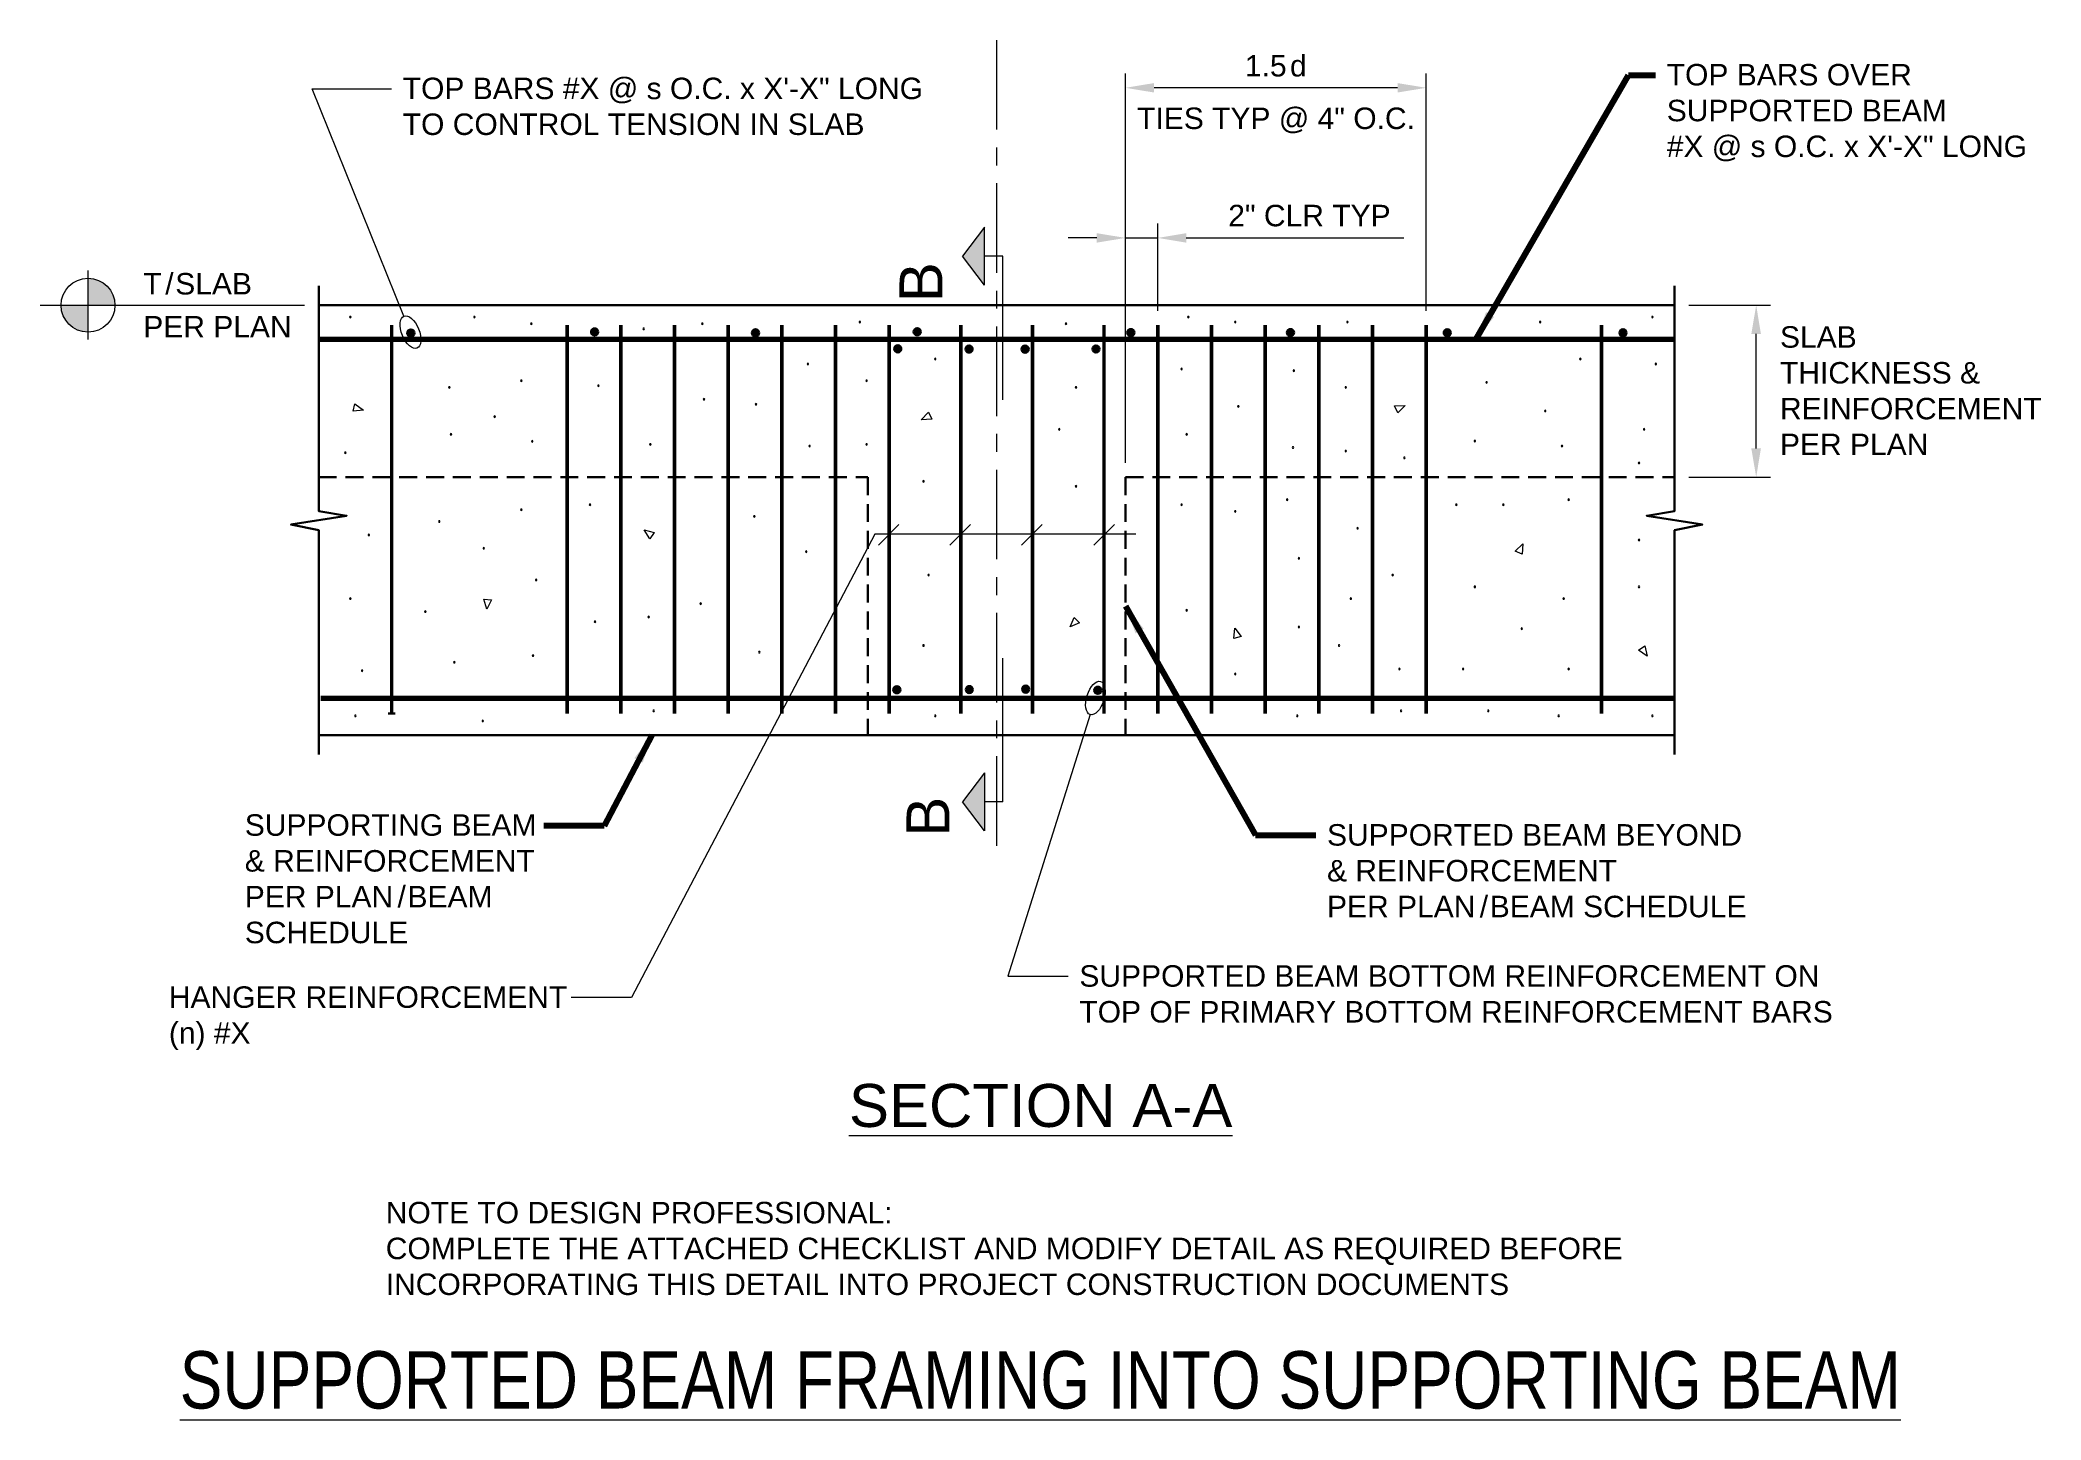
# Model space of a CAD drawing. Header units: inches. Extents: x -1332 to -1192, y 1002 to 1098.
import ezdxf

# ---------------------------------------------------------------- set-up
doc = ezdxf.new("R2010")
doc.units = ezdxf.units.IN
doc.header["$LTSCALE"] = 5
doc.header["$MEASUREMENT"] = 0
doc.linetypes.add('CENTER', pattern=[2, 1.25, -0.25, 0.25, -0.25])
doc.linetypes.add('HIDDEN', pattern=[0.375, 0.25, -0.125])
for name, color, linetype, lineweight in [('S-ANNO-DIMS', 1, 'Continuous', 20), ('S-ANNO-TEXT', 7, 'Continuous', 20), ('S-DELT-PATT', 7, 'Continuous', 15), ('S-DETL', 3, 'Continuous', 30), ('S-GRID', 9, 'CENTER', 20)]:
    doc.layers.add(name, color=color, linetype=linetype, lineweight=lineweight)
doc.styles.add('Romans', font='arial.ttf')
doc.dimstyles.get("Standard").update_dxf_attribs({"dimtxt": 0.18, "dimasz": 0.18, "dimexe": 0.18, "dimexo": 0.0625, "dimgap": 0.09, "dimtad": 0, "dimtih": 1, "dimtoh": 1, "dimdec": 4, "dimzin": 0, "dimdsep": 46, "dimtxsty": 'Standard', "dimcen": 0.09, "dimadec": 0, "dimazin": 0, "dimtfac": 1, "dimtdec": 4, "dimtofl": 0, "dimtmove": 0, "dimatfit": 3, "dimfxl": 1, "dimtolj": 1, "dimtzin": 0, "dimarcsym": 0})

# ---------------------------------------------------------------- blocks, each defined once
blk = doc.blocks.new('*D0')
at = {"layer": 'Defpoints', "color": 0, "transparency": 16777216}
for p in [(-1256.23, 1084.55), (-1253.98, 1078.47), (-1256.23, 1067.85)]:
    blk.add_point(p, dxfattribs=at)
at = {"layer": 'S-ANNO-DIMS', "transparency": 16777216}
for p, q in [((-1258.23, 1084.55), (-1260.23, 1084.55)), ((-1256.23, 1068.85), (-1256.23, 1085.55)), ((-1256.23, 1084.55), (-1253.98, 1084.55)), ((-1253.98, 1079.47), (-1253.98, 1085.55)), ((-1251.98, 1084.55), (-1236.79, 1084.55))]:
    blk.add_line(p, q, dxfattribs=at)
for points in [[(-1258.23, 1084.88), (-1258.23, 1084.22), (-1256.23, 1084.55)], [(-1251.98, 1084.88), (-1251.98, 1084.22), (-1253.98, 1084.55)]]:
    blk.add_solid(points, dxfattribs=at)
at = {"layer": 'S-ANNO-DIMS', "transparency": 16777216, "insert": (-1243.38, 1086.1), "char_height": 1.5, "attachment_point": 5, "style": 'Romans'}
blk.add_mtext('\\A1;2" CLR TYP', dxfattribs=at)
blk = doc.blocks.new('*D1')
at = {"layer": 'Defpoints', "color": 0, "transparency": 16777216}
for p in [(-1256.23, 1095.03), (-1235.23, 1078.47), (-1256.23, 1075.19)]:
    blk.add_point(p, dxfattribs=at)
at = {"layer": 'S-ANNO-DIMS', "transparency": 16777216}
for p, q in [((-1256.23, 1076.19), (-1256.23, 1096.03)), ((-1235.23, 1079.47), (-1235.23, 1096.03)), ((-1237.23, 1095.03), (-1254.23, 1095.03))]:
    blk.add_line(p, q, dxfattribs=at)
for points in [[(-1254.23, 1095.36), (-1254.23, 1094.7), (-1256.23, 1095.03)], [(-1237.23, 1095.36), (-1237.23, 1094.7), (-1235.23, 1095.03)]]:
    blk.add_solid(points, dxfattribs=at)
at = {"layer": 'S-ANNO-DIMS', "transparency": 16777216, "insert": (-1245.73, 1096.56), "char_height": 1.5, "attachment_point": 5, "style": 'Romans'}
blk.add_mtext('\\A1;1.{\\T1.2;5}d', dxfattribs=at)
blk = doc.blocks.new('*D2')
at = {"layer": 'Defpoints', "color": 0, "transparency": 16777216}
for p in [(-1217.88, 1079.85), (-1212.18, 1079.85), (-1217.88, 1067.85)]:
    blk.add_point(p, dxfattribs=at)
at = {"layer": 'S-ANNO-DIMS', "transparency": 16777216}
for p, q in [((-1216.88, 1079.85), (-1211.18, 1079.85)), ((-1212.18, 1069.85), (-1212.18, 1077.85)), ((-1216.88, 1067.85), (-1211.18, 1067.85))]:
    blk.add_line(p, q, dxfattribs=at)
for points in [[(-1212.52, 1077.85), (-1211.85, 1077.85), (-1212.18, 1079.85)], [(-1212.52, 1069.85), (-1211.85, 1069.85), (-1212.18, 1067.85)]]:
    blk.add_solid(points, dxfattribs=at)

msp = doc.modelspace()

# ---------------------------------------------------------------- hatches: boundary and pattern name
at = {"layer": 'S-ANNO-TEXT'}
h = msp.add_hatch(color=256, dxfattribs=at)
h.dxf.hatch_style = 1
h.paths.add_polyline_path([(-1266.0665113, 1081.2429076), (-1266.0665113, 1085.3046458), (-1267.5997451, 1083.2737767)])
h = msp.add_hatch(color=256, dxfattribs=at)
h.dxf.hatch_style = 1
h.paths.add_polyline_path([(-1328.6819717, 1079.8494451), (-1326.801096, 1079.8494451, 0.4142135624), (-1328.6819717, 1081.7303207)])
h = msp.add_hatch(color=256, dxfattribs=at)
h.dxf.hatch_style = 1
h.paths.add_polyline_path([(-1328.6819717, 1077.9685695), (-1328.6819717, 1079.8494451), (-1330.5628473, 1079.8494451, 0.4142135624)])
h = msp.add_hatch(color=256, dxfattribs=at)
h.dxf.hatch_style = 1
h.paths.add_polyline_path([(-1267.5997451, 1045.1809989), (-1266.0665113, 1043.1501298), (-1266.0665113, 1047.2118679)])
at = {"layer": 'S-DETL', "linetype": 'Continuous'}
h = msp.add_hatch(color=256, dxfattribs=at)
h.dxf.hatch_style = 1
h.paths.add_polyline_path([(-1305.888564, 1077.9127996, 1), (-1306.388564, 1077.9127996, 1)])
h = msp.add_hatch(color=256, dxfattribs=at)
h.dxf.hatch_style = 1
h.paths.add_polyline_path([(-1293.0521973, 1077.9841332, 1), (-1293.5521973, 1077.9841332, 1)])
h = msp.add_hatch(color=256, dxfattribs=at)
h.dxf.hatch_style = 1
h.paths.add_polyline_path([(-1281.8150277, 1077.9188756, 1), (-1282.3150277, 1077.9188756, 1)])
h = msp.add_hatch(color=256, dxfattribs=at)
h.dxf.hatch_style = 1
h.paths.add_polyline_path([(-1270.5234538, 1077.9998072, 1), (-1271.0234538, 1077.9998072, 1)])
h = msp.add_hatch(color=256, dxfattribs=at)
h.dxf.hatch_style = 1
h.paths.add_polyline_path([(-1255.6048767, 1077.9400916, 1), (-1256.1048767, 1077.9400916, 1)])
h = msp.add_hatch(color=256, dxfattribs=at)
h.dxf.hatch_style = 1
h.paths.add_polyline_path([(-1244.4571897, 1077.9409883, 1), (-1244.9571897, 1077.9409883, 1)])
h = msp.add_hatch(color=256, dxfattribs=at)
h.dxf.hatch_style = 1
h.paths.add_polyline_path([(-1233.5028314, 1077.928387, 1), (-1234.0028314, 1077.928387, 1)])
h = msp.add_hatch(color=256, dxfattribs=at)
h.dxf.hatch_style = 1
h.paths.add_polyline_path([(-1221.2301815, 1077.9242255, 1), (-1221.7301815, 1077.9242255, 1)])
h = msp.add_hatch(color=256, dxfattribs=at)
h.dxf.hatch_style = 1
h.paths.add_polyline_path([(-1271.8826384, 1076.8103774, 1), (-1272.3826384, 1076.8103774, 1)])
h = msp.add_hatch(color=256, dxfattribs=at)
h.dxf.hatch_style = 1
h.paths.add_polyline_path([(-1266.9036848, 1076.7899112, 1), (-1267.4036848, 1076.7899112, 1)])
h = msp.add_hatch(color=256, dxfattribs=at)
h.dxf.hatch_style = 1
h.paths.add_polyline_path([(-1262.9865228, 1076.7818755, 1), (-1263.4865228, 1076.7818755, 1)])
h = msp.add_hatch(color=256, dxfattribs=at)
h.dxf.hatch_style = 1
h.paths.add_polyline_path([(-1258.0390928, 1076.7942542, 1), (-1258.5390928, 1076.7942542, 1)])
h = msp.add_hatch(color=256, dxfattribs=at)
h.dxf.hatch_style = 1
h.paths.add_polyline_path([(-1271.9462035, 1053.0058588, 1), (-1272.4462035, 1053.0058588, 1)])
h = msp.add_hatch(color=256, dxfattribs=at)
h.dxf.hatch_style = 1
h.paths.add_polyline_path([(-1266.8853923, 1053.0174402, 1), (-1267.3853923, 1053.0174402, 1)])
h = msp.add_hatch(color=256, dxfattribs=at)
h.dxf.hatch_style = 1
h.paths.add_polyline_path([(-1262.9474394, 1053.0479949, 1), (-1263.4474394, 1053.0479949, 1)])
h = msp.add_hatch(color=256, dxfattribs=at)
h.dxf.hatch_style = 1
h.paths.add_polyline_path([(-1257.9099901, 1052.9677022, 1), (-1258.4099901, 1052.9677022, 1)])

# ---------------------------------------------------------------- linework, layer by layer
at = {"layer": 'S-ANNO-TEXT'}
for p, q in [((-1266.0665113, 1085.3046458), (-1267.5997451, 1083.2737767)), ((-1266.0665113, 1081.2429076), (-1266.0665113, 1085.3046458)), ((-1266.0665113, 1081.2429076), (-1267.5997451, 1083.2737767)), ((-1264.7886242, 1083.2737767), (-1266.0665113, 1083.2737767)), ((-1264.7886242, 1073.2446896), (-1264.7886242, 1083.2737767)), ((-1328.6819717, 1077.4512337), (-1328.6819717, 1082.2689104)), ((-1332.0353621, 1079.8459028), (-1313.5700805, 1079.8459028)), ((-1330.5628473, 1079.8494451), (-1325.8133754, 1079.8494451)), ((-1273.7243784, 1063.876399), (-1290.7167685, 1031.5221174)), ((-1255.4968799, 1063.876399), (-1273.7243784, 1063.876399)), ((-1272.0544413, 1064.553452), (-1273.4879363, 1063.1099152)), ((-1267.0627427, 1064.553452), (-1268.4962378, 1063.1099152)), ((-1262.0530644, 1064.553452), (-1263.4865594, 1063.1099152)), ((-1257.0045785, 1064.553452), (-1258.4380736, 1063.1099152)), ((-1264.7886242, 1045.1809989), (-1264.7886242, 1055.210086)), ((-1266.0665113, 1047.2118679), (-1267.5997451, 1045.1809989)), ((-1266.0665113, 1047.2118679), (-1266.0665113, 1043.1501298)), ((-1266.0665113, 1043.1501298), (-1267.5997451, 1045.1809989)), ((-1264.7886242, 1045.1809989), (-1266.0665113, 1045.1809989)), ((-1290.7167685, 1031.5221174), (-1294.9430271, 1031.5221174))]:
    msp.add_line(p, q, dxfattribs=at)
for points in [[(-1306.6162411, 1079.0943928), (-1313.0311883, 1094.9625555), (-1307.479378, 1094.9625555)], [(-1258.6931109, 1051.2751849), (-1264.4498921, 1032.9989266), (-1260.2236335, 1032.9989266)]]:
    msp.add_lwpolyline(points, dxfattribs=at)
msp.add_circle((-1328.6819717, 1079.8494451), 1.8808756, dxfattribs=at)
for centre, major_axis in [((-1306.161921, 1077.9705759), (-0.4543201, 1.1238168)), ((-1258.3289305, 1052.4313612), (-0.3641804, -1.1561763))]:
    msp.add_ellipse(centre, major_axis=major_axis, ratio=0.5, dxfattribs=at)
at = {"layer": 'S-DELT-PATT', "flags": 128}
for points in [[(-1310.4100846, 1079.022274, 1), (-1310.3064046, 1079.022274, 1)], [(-1301.7497559, 1079.022274, 1), (-1301.6460759, 1079.022274, 1)], [(-1251.894358, 1079.022274, 1), (-1251.790678, 1079.022274, 1)], [(-1219.4766454, 1079.022274, 1), (-1219.3729654, 1079.022274, 1)], [(-1297.7706877, 1078.5543907, 1), (-1297.6670077, 1078.5543907, 1)], [(-1289.9295793, 1078.2034779, 1), (-1289.8258993, 1078.2034779, 1)], [(-1285.8334777, 1078.5543907, 1), (-1285.7297977, 1078.5543907, 1)], [(-1274.8325215, 1078.6713611, 1), (-1274.7288415, 1078.6713611, 1)], [(-1260.4376532, 1078.5543907, 1), (-1260.3339732, 1078.5543907, 1)], [(-1248.6174767, 1078.6713611, 1), (-1248.5137967, 1078.6713611, 1)], [(-1240.7763683, 1078.6713611, 1), (-1240.6726883, 1078.6713611, 1)], [(-1227.3177511, 1078.6713611, 1), (-1227.2140711, 1078.6713611, 1)], [(-1269.5661075, 1076.0980026, 1), (-1269.4624275, 1076.0980026, 1)], [(-1224.508998, 1076.0980026, 1), (-1224.405318, 1076.0980026, 1)], [(-1278.4604976, 1075.7470898, 1), (-1278.3568176, 1075.7470898, 1)], [(-1252.3624835, 1075.396177, 1), (-1252.2588035, 1075.396177, 1)], [(-1244.5213751, 1075.2792065, 1), (-1244.4176951, 1075.2792065, 1)], [(-1219.2425813, 1075.7470898, 1), (-1219.1389013, 1075.7470898, 1)], [(-1303.5052272, 1074.1094977, 1), (-1303.4015472, 1074.1094977, 1)], [(-1298.4728746, 1074.5773809, 1), (-1298.3691946, 1074.5773809, 1)], [(-1293.0894299, 1074.2264681, 1), (-1292.9857499, 1074.2264681, 1)], [(-1285.716447, 1073.2907001, 1), (-1285.612767, 1073.2907001, 1)], [(-1274.364396, 1074.5773809, 1), (-1274.260716, 1074.5773809, 1)], [(-1259.7354636, 1074.1094977, 1), (-1259.6317836, 1074.1094977, 1)], [(-1240.8934017, 1074.1094977, 1), (-1240.7897217, 1074.1094977, 1)], [(-1231.0627579, 1074.4604089, 1), (-1230.9590779, 1074.4604089, 1)], [(-1300.3376618, 1072.0729306, 1), (-1300.2339818, 1072.0729306, 1)], [(-1282.0884709, 1072.9397888, 1), (-1281.9847909, 1072.9397888, 1)], [(-1248.3995626, 1072.7865524, 1), (-1248.2958826, 1072.7865524, 1)], [(-1226.9666563, 1072.471904, 1), (-1226.8629763, 1072.471904, 1)], [(-1303.3881965, 1070.8343119, 1), (-1303.2845165, 1070.8343119, 1)], [(-1260.9057788, 1071.1852247, 1), (-1260.8020988, 1071.1852247, 1)], [(-1252.0113887, 1070.8343119, 1), (-1251.9077087, 1070.8343119, 1)], [(-1220.0618016, 1071.1852247, 1), (-1219.9581216, 1071.1852247, 1)], [(-1310.7611794, 1069.5476326, 1), (-1310.6574994, 1069.5476326, 1)], [(-1297.7117554, 1070.3462553, 1), (-1297.6080754, 1070.3462553, 1)], [(-1289.4614538, 1070.1324863, 1), (-1289.3577738, 1070.1324863, 1)], [(-1278.3434669, 1070.0155159, 1), (-1278.2397869, 1070.0155159, 1)], [(-1274.364396, 1070.1324863, 1), (-1274.260716, 1070.1324863, 1)], [(-1244.585374, 1069.9186684, 1), (-1244.481694, 1069.9186684, 1)], [(-1240.8934017, 1069.664603, 1), (-1240.7897217, 1069.664603, 1)], [(-1236.7973001, 1069.1967198, 1), (-1236.6936201, 1069.1967198, 1)], [(-1231.8819782, 1070.3664287, 1), (-1231.7782982, 1070.3664287, 1)], [(-1225.7963438, 1070.0155159, 1), (-1225.6926638, 1070.0155159, 1)], [(-1220.4128964, 1068.845807, 1), (-1220.3092164, 1068.845807, 1)], [(-1270.3853278, 1067.5591277, 1), (-1270.2816478, 1067.5591277, 1)], [(-1259.7354636, 1067.2082149, 1), (-1259.6317836, 1067.2082149, 1)], [(-1244.9895006, 1066.2724484, 1), (-1244.8858206, 1066.2724484, 1)], [(-1225.3282183, 1066.2724484, 1), (-1225.2245383, 1066.2724484, 1)], [(-1298.4728746, 1065.5706228, 1), (-1298.3691946, 1065.5706228, 1)], [(-1293.6745861, 1065.9215356, 1), (-1293.5709061, 1065.9215356, 1)], [(-1282.2055044, 1065.1027396, 1), (-1282.1018244, 1065.1027396, 1)], [(-1252.3624835, 1065.9215356, 1), (-1252.2588035, 1065.9215356, 1)], [(-1248.6174767, 1065.4536508, 1), (-1248.5137967, 1065.4536508, 1)], [(-1233.169324, 1065.9215356, 1), (-1233.065644, 1065.9215356, 1)], [(-1229.8924427, 1065.9215356, 1), (-1229.7887627, 1065.9215356, 1)], [(-1309.1227388, 1063.8160587, 1), (-1309.0190588, 1063.8160587, 1)], [(-1304.2074169, 1064.7518268, 1), (-1304.1037369, 1064.7518268, 1)], [(-1240.0741814, 1064.283942, 1), (-1239.9705014, 1064.283942, 1)], [(-1220.4128964, 1063.4651459, 1), (-1220.3092164, 1063.4651459, 1)], [(-1301.0977927, 1062.8870167, 1), (-1300.9941127, 1062.8870167, 1)], [(-1278.5775283, 1062.6463499, 1), (-1278.4738483, 1062.6463499, 1)], [(-1244.1702803, 1062.1784666, 1), (-1244.0666003, 1062.1784666, 1)], [(-1297.4353449, 1060.6768729, 1), (-1297.3316649, 1060.6768729, 1)], [(-1270.034233, 1061.0087578, 1), (-1269.930553, 1061.0087578, 1)], [(-1237.6165204, 1061.0087578, 1), (-1237.5128404, 1061.0087578, 1)], [(-1310.4100846, 1059.3711657, 1), (-1310.3064046, 1059.3711657, 1)], [(-1240.5423069, 1059.3711657, 1), (-1240.4386269, 1059.3711657, 1)], [(-1231.8819782, 1060.1899617, 1), (-1231.7782982, 1060.1899617, 1)], [(-1225.6793104, 1059.3711657, 1), (-1225.5756304, 1059.3711657, 1)], [(-1220.4128964, 1060.1899617, 1), (-1220.3092164, 1060.1899617, 1)], [(-1305.1748577, 1058.4667274, 1), (-1305.0711777, 1058.4667274, 1)], [(-1289.5784845, 1058.0844864, 1), (-1289.4748045, 1058.0844864, 1)], [(-1285.9505111, 1059.0202529, 1), (-1285.8468311, 1059.0202529, 1)], [(-1252.0113887, 1058.5523696, 1), (-1251.9077087, 1058.5523696, 1)], [(-1293.3234913, 1057.7525999, 1), (-1293.2198113, 1057.7525999, 1)], [(-1244.1702803, 1057.3826608, 1), (-1244.0666003, 1057.3826608, 1)], [(-1228.6050969, 1057.2656888, 1), (-1228.5014169, 1057.2656888, 1)], [(-1297.6536543, 1055.3941558, 1), (-1297.5499743, 1055.3941558, 1)], [(-1281.8544095, 1055.6280967, 1), (-1281.7507295, 1055.6280967, 1)], [(-1270.3853278, 1056.0959799, 1), (-1270.2816478, 1056.0959799, 1)], [(-1241.3615272, 1056.0959799, 1), (-1241.2578472, 1056.0959799, 1)], [(-1309.5908643, 1054.3414174, 1), (-1309.4871843, 1054.3414174, 1)], [(-1303.1541324, 1054.926271, 1), (-1303.0504524, 1054.926271, 1)], [(-1248.6174767, 1054.107475, 1), (-1248.5137967, 1054.107475, 1)], [(-1237.1483949, 1054.4583878, 1), (-1237.0447149, 1054.4583878, 1)], [(-1232.7011985, 1054.4583878, 1), (-1232.5975185, 1054.4583878, 1)], [(-1225.3282183, 1054.4583878, 1), (-1225.2245383, 1054.4583878, 1)], [(-1310.0589898, 1051.1832036, 1), (-1309.9553098, 1051.1832036, 1)], [(-1301.1645997, 1050.8322908, 1), (-1301.0609197, 1050.8322908, 1)], [(-1289.2273897, 1051.5341164, 1), (-1289.1237097, 1051.5341164, 1)], [(-1269.5661075, 1051.1832036, 1), (-1269.4624275, 1051.1832036, 1)], [(-1244.2873137, 1051.1832036, 1), (-1244.1836337, 1051.1832036, 1)], [(-1237.0313615, 1051.5341164, 1), (-1236.9276815, 1051.5341164, 1)], [(-1230.9457272, 1051.5341164, 1), (-1230.8420472, 1051.5341164, 1)], [(-1226.0304052, 1051.1832036, 1), (-1225.9267252, 1051.1832036, 1)], [(-1219.4766454, 1051.1832036, 1), (-1219.3729654, 1051.1832036, 1)]]:
    msp.add_lwpolyline(points, format="xyb", close=True, dxfattribs=at)
for points in [[(-1310.0395372, 1072.965668), (-1309.4532933, 1072.5255643), (-1310.1767575, 1072.453555)], [(-1269.7609617, 1071.8933561), (-1270.4929438, 1071.8536647), (-1269.9850248, 1072.3738608)], [(-1237.4350196, 1072.8165127), (-1236.7030374, 1072.8562041), (-1237.2109565, 1072.3360079)], [(-1289.4469277, 1063.5503673), (-1289.8472925, 1064.1644368), (-1289.1428299, 1063.984664)], [(-1229.0103437, 1062.6858791), (-1228.475126, 1063.1867935), (-1228.5298389, 1062.461816)], [(-1300.5029197, 1059.2922515), (-1300.834537, 1058.6384907), (-1301.0310806, 1059.3384596)], [(-1259.428015, 1057.685868), (-1260.102278, 1057.3982177), (-1259.8029078, 1058.0607607)], [(-1248.6718298, 1056.5856895), (-1248.5838108, 1057.3134436), (-1248.1597168, 1056.7229098)], [(-1219.9680175, 1056.0656419), (-1219.8018218, 1055.3516726), (-1220.4023142, 1055.7615441)]]:
    msp.add_lwpolyline(points, close=True, dxfattribs=at)
at = {"layer": 'S-DETL'}
for p, q in [((-1312.5700805, 1079.8459028), (-1253.2267844, 1079.8459028)), ((-1253.2267844, 1079.8459028), (-1217.8834883, 1079.8459028)), ((-1217.8834883, 1077.9668477), (-1217.8834883, 1076.9668477)), ((-1307.7267844, 1051.3459028), (-1307.2267844, 1051.3459028)), ((-1312.5700805, 1049.8459028), (-1217.8834883, 1049.8459028))]:
    msp.add_line(p, q, dxfattribs=at)
at = {"layer": 'S-DETL', "linetype": 'HIDDEN'}
for p, q in [((-1312.5700805, 1067.8459028), (-1274.2267844, 1067.8459028)), ((-1274.2267844, 1067.8459028), (-1274.2267844, 1049.8459028)), ((-1256.2267844, 1067.8459028), (-1256.2267844, 1049.8459028)), ((-1256.2267844, 1067.8459028), (-1217.8834883, 1067.8459028))]:
    msp.add_line(p, q, dxfattribs=at)
at = {"layer": 'S-DETL', "linetype": 'Continuous'}
for points in [[(-1312.5700805, 1048.4855865), (-1312.5700805, 1064.1373621), (-1314.5133725, 1064.5374437), (-1310.6267885, 1065.1543618), (-1312.5700805, 1065.4782438), (-1312.5700805, 1081.2062191)], [(-1217.8834883, 1048.4855865), (-1217.8834883, 1064.1373621), (-1215.9401963, 1064.5374437), (-1219.8267803, 1065.1543618), (-1217.8834883, 1065.4782438), (-1217.8834883, 1081.2062191)]]:
    msp.add_lwpolyline(points, dxfattribs=at)
at = {"layer": 'S-DETL', "const_width": 0.375}
for points in [[(-1312.5700805, 1077.4668477), (-1217.8834883, 1077.4668477)], [(-1312.4334178, 1052.4167045), (-1217.8834883, 1052.4167045)]]:
    msp.add_lwpolyline(points, dxfattribs=at)
at = {"layer": 'S-DETL', "linetype": 'Continuous', "const_width": 0.25}
for points in [[(-1307.4767844, 1078.4668477), (-1307.4767844, 1051.3459028)], [(-1295.2267844, 1078.4668477), (-1295.2267844, 1051.3459028)], [(-1291.4767844, 1078.4668477), (-1291.4767844, 1051.3459028)], [(-1287.7267844, 1078.4668477), (-1287.7267844, 1051.3459028)], [(-1283.9767844, 1078.4668477), (-1283.9767844, 1051.3459028)], [(-1280.2267844, 1078.4668477), (-1280.2267844, 1051.3459028)], [(-1276.4767844, 1078.4668477), (-1276.4767844, 1051.3459028)], [(-1272.7267844, 1078.4668477), (-1272.7267844, 1051.3459028)], [(-1267.7267844, 1078.4668477), (-1267.7267844, 1051.3459028)], [(-1262.7267844, 1078.4668477), (-1262.7267844, 1051.3459028)], [(-1257.7267844, 1078.4668477), (-1257.7267844, 1051.3459028)], [(-1253.9767844, 1078.4668477), (-1253.9767844, 1051.3459028)], [(-1250.2267844, 1078.4668477), (-1250.2267844, 1051.3459028)], [(-1246.4767844, 1078.4668477), (-1246.4767844, 1051.3459028)], [(-1242.7267844, 1078.4668477), (-1242.7267844, 1051.3459028)], [(-1238.9767844, 1078.4668477), (-1238.9767844, 1051.3459028)], [(-1235.2267844, 1078.4668477), (-1235.2267844, 1051.3459028)], [(-1222.9767844, 1078.4668477), (-1222.9767844, 1051.3459028)]]:
    msp.add_lwpolyline(points, dxfattribs=at)
at = {"layer": 'S-DETL', "linetype": 'Continuous'}
for centre in [(-1306.138564, 1077.9127996), (-1293.3021973, 1077.9841332), (-1282.0650277, 1077.9188756), (-1270.7734538, 1077.9998072), (-1255.8548767, 1077.9400916), (-1244.7071897, 1077.9409883), (-1233.7528314, 1077.928387), (-1221.4801815, 1077.9242255), (-1272.1326384, 1076.8103774), (-1267.1536848, 1076.7899112), (-1263.2365228, 1076.7818755), (-1258.2890928, 1076.7942542), (-1272.1962035, 1053.0058588), (-1267.1353923, 1053.0174402), (-1263.1974394, 1053.0479949), (-1258.1599901, 1052.9677022)]:
    msp.add_circle(centre, 0.25, dxfattribs=at)
at = {"layer": 'S-GRID'}
msp.add_line((-1265.2267844, 1098.3650393), (-1265.2267844, 1041.7471775), dxfattribs=at)

# ---------------------------------------------------------------- texts
at = {"layer": 'S-ANNO-DIMS', "insert": (-1245.7141895, 1092.7498481), "char_height": 1.499999989, "attachment_point": 5, "style": 'Romans'}
msp.add_mtext('\\A1;TIES TYP @ 4" O.C.', dxfattribs=at)
at = {"layer": 'S-ANNO-TEXT', "style": 'Romans', "width": 0.8}
msp.add_text('%%USUPPORTED BEAM FRAMING INTO SUPPORTING BEAM', height=4, dxfattribs=at).set_placement((-1322.2805575, 1002.8263496))
at = {"layer": 'S-ANNO-TEXT', "char_height": 1.499999989, "attachment_point": 1, "style": 'Romans'}
for s, insert in [('\\pxql;TOP BARS #X @ s O.C. x X\'-X" LONG\\PTO CONTROL TENSION IN SLAB', (-1306.7037982, 1095.7381353)), ('\\pxql;TOP BARS OVER \\PSUPPORTED BEAM \\P#X @ s O.C. x X\'-X" LONG', (-1218.4274058, 1096.6945153)), ('\\A1;SLAB \\PTHICKNESS & \\PREINFORCEMENT \\PPER PLAN', (-1210.5177718, 1078.384784)), ('\\pxql;SUPPORTING BEAM \\P& REINFORCEMENT \\PPER PLA{\\T1.2;N/}BEAM \\PSCHEDULE', (-1317.735344, 1044.3115476)), ('\\pxql;SUPPORTED BEAM BEYOND \\P& REINFORCEMENT \\PPER PLA{\\T1.2;N/}BEAM SCHEDULE', (-1242.1525083, 1043.6235721)), ('\\pxql;SUPPORTED BEAM BOTTOM REINFORCEMENT ON \\PTOP OF PRIMARY BOTTOM REINFORCEMENT BARS', (-1259.4480537, 1033.7745064)), ('\\pxql;HANGER REINFORCEMENT \\P(n) #X', (-1323.0374061, 1032.2976972))]:
    msp.add_mtext(s, dxfattribs=dict(at, insert=insert))
at = {"layer": 'S-ANNO-TEXT', "insert": (-1324.8256548, 1079.8494451), "char_height": 1.499999989, "attachment_point": 4, "line_spacing_factor": 1.2, "style": 'Romans'}
msp.add_mtext('\\pxql;{\\T1.2;T/}SLAB{\\T1.2;\\P}PER PLAN', dxfattribs=at)
at = {"layer": 'S-ANNO-TEXT', "linetype": 'Continuous', "char_height": 3, "attachment_point": 3, "rotation": 90, "style": 'Romans'}
for insert in [(-1272.0104779, 1082.9584923), (-1271.5231459, 1045.6405787)]:
    msp.add_mtext('\\pxqc;B', dxfattribs=dict(at, insert=insert))
at = {"layer": 'S-ANNO-TEXT', "linetype": 'Continuous', "insert": (-1275.539698, 1025.4824887), "char_height": 3, "attachment_point": 1, "style": 'Romans'}
msp.add_mtext('\\pxql;{\\LSECTION A-A}', dxfattribs=at)
at = {"layer": 'S-ANNO-TEXT', "insert": (-1307.8903545, 1017.2526797), "char_height": 1.499999989, "width": 159.842980143, "attachment_point": 1, "style": 'Romans'}
msp.add_mtext('NOTE TO DESIGN PROFESSIONAL: \\PCOMPLETE THE ATTACHED CHECKLIST AND MODIFY DETAIL AS REQUIRED BEFORE \\PINCORPORATING THIS DETAIL INTO PROJECT CONSTRUCTION DOCUMENTS', dxfattribs=at)

# ---------------------------------------------------------------- dimensions: what is measured, and where the dimension line sits
at = {"layer": 'S-ANNO-DIMS'}
for base, p1, p2, angle, text, picture, middle in [((-1256.2267844, 1095.0296367), (-1235.2267844, 1078.4668477), (-1256.2267844, 1075.1855254), 180, '1.{\\T1.2;5}d', '*D1', (-1245.7267844, 1095.0296367)), ((-1256.2267844, 1084.5493377), (-1253.9767844, 1078.4668477), (-1256.2267844, 1067.8459028), 180, '2" CLR TYP', '*D0', (-1243.3824803, 1084.5493377)), ((-1212.1844385, 1079.8459028), (-1217.8834883, 1067.8459028), (-1217.8834883, 1079.8459028), 90, ' ', '*D2', (-1212.1844385, 1070.5374437))]:
    dim = msp.add_linear_dim(base=base, p1=p1, p2=p2, angle=angle, text=text, dimstyle='Standard', override={"dimscale": 16, "dimtxt": 0.09375, "dimasz": 0.125, "dimexe": 0.0625, "dimgap": 0.0625, "dimtih": 0, "dimtoh": 0, "dimdec": 5, "dimlfac": 1, "dimrnd": 0.03125, "dimzin": 7, "dimlunit": 4, "dimtxsty": 'Romans', "dimcen": 0.125, "dimclrd": 256, "dimclre": 256, "dimclrt": 256, "dimadec": 4, "dimtdec": 5, "dimtofl": 1, "dimtvp": 1, "dimfrac": 2, "dimtzin": 3, "dimlwd": 65535, "dimlwe": 65535}, dxfattribs=at)
    dim.commit()
    dim.dimension.update_dxf_attribs({"geometry": picture, "text_midpoint": middle, "dimtype": 128})

# ---------------------------------------------------------------- leaders
at = {"layer": 'S-ANNO-TEXT'}
for points in [[(-1231.765096, 1077.4668477), (-1221.0946159, 1095.9189355), (-1219.2029856, 1095.9189355)], [(-1256.2267844, 1058.8459028), (-1247.1543467, 1042.8479923), (-1242.9280881, 1042.8479923)], [(-1289.3048699, 1049.8459028), (-1292.633915, 1043.5072497), (-1296.8601736, 1043.5072497)]]:
    msp.add_leader(points, dimstyle='Standard', override={"dimscale": 16, "dimtxt": 0.09375, "dimasz": 0.125, "dimexe": 0.0625, "dimgap": 0.0625, "dimtad": 0, "dimtih": 0, "dimtoh": 0, "dimdec": 5, "dimlfac": 16, "dimrnd": 0.03125, "dimzin": 7, "dimlunit": 4, "dimtxsty": 'Romans', "dimcen": 0.125, "dimclrd": 256, "dimclre": 256, "dimclrt": 256, "dimadec": 4, "dimtdec": 5, "dimtofl": 1, "dimtvp": 1, "dimfrac": 2, "dimtzin": 3, "dimlwd": 65535, "dimlwe": 65535}, dxfattribs=at)

doc.saveas('drawing.dxf')
